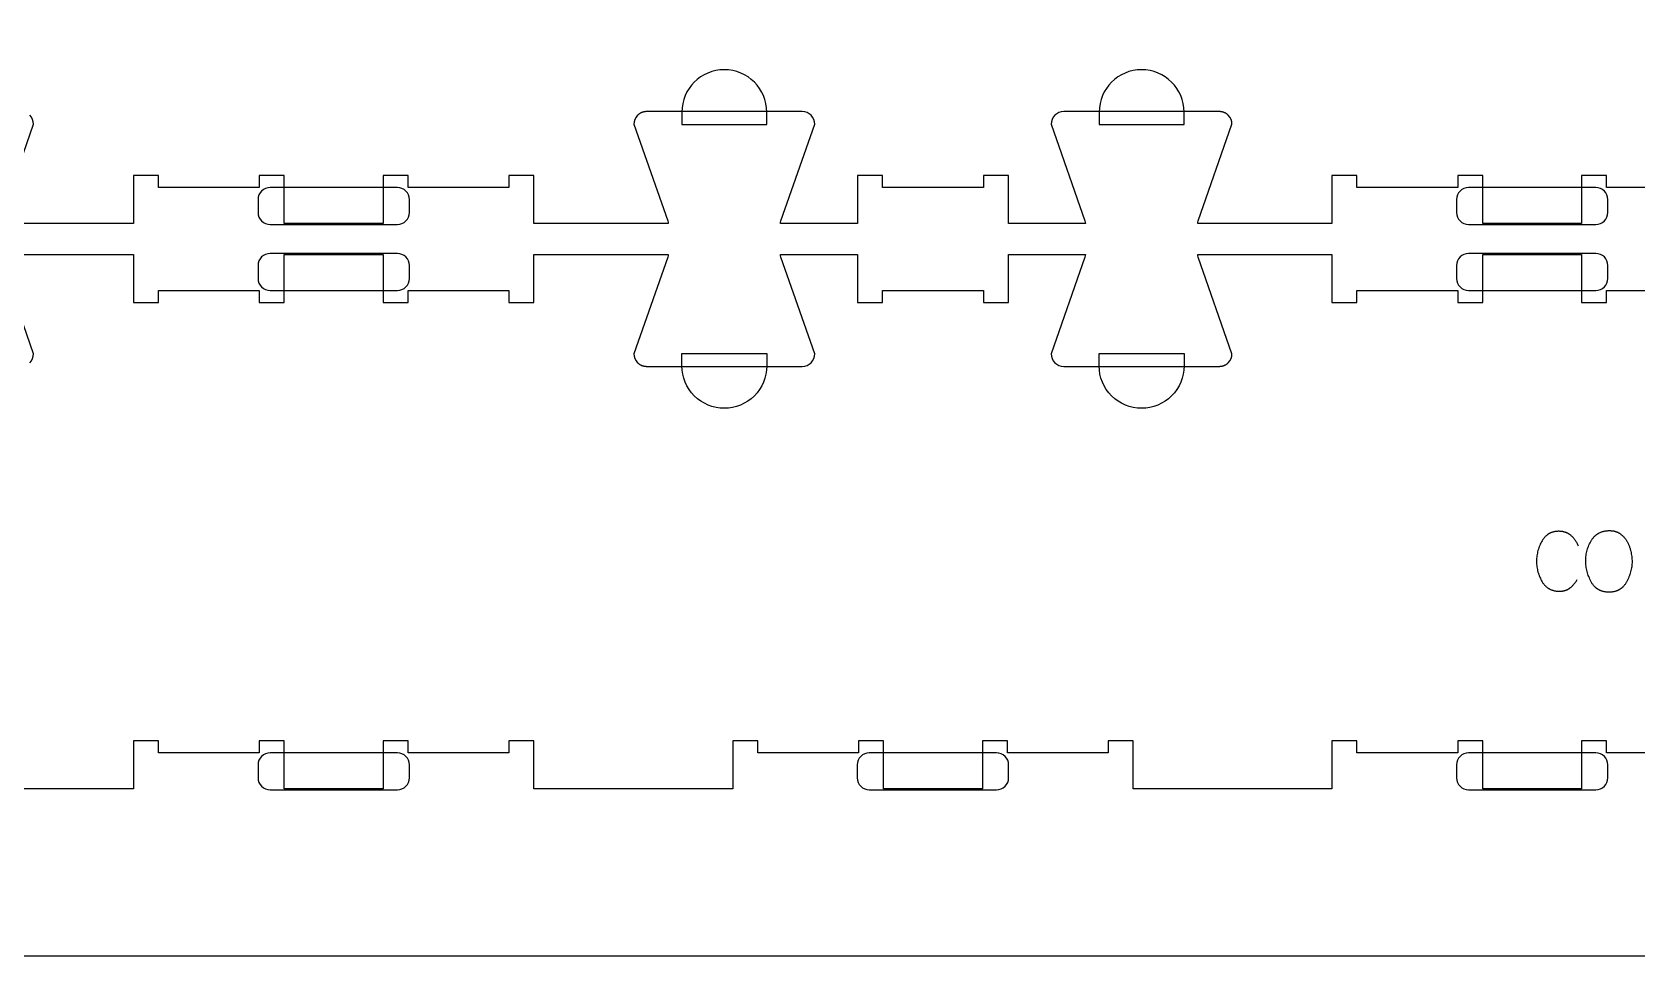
# Model space of a CAD drawing. Extents: x 0 to 4485, y 0 to 8771.
# Drawn here: x 841 to 1645, y 3811 to 4273 of the extents above; entities that cross this region are included whole.
import ezdxf

# ---------------------------------------------------------------- set-up
doc = ezdxf.new("R2010")
doc.units = 0
for name, color, linetype in [('0_SHEET_SPRUCEPLY_2440X122', 1, 'CONTINUOUS'), ('1_ANYTOOL_1MMDEEP_LABELS_S', 2, 'CONTINUOUS'), ('4_ANYTOOL_CUTTHROUGH_OUTSI', 5, 'CONTINUOUS'), ('5_ANYTOOL_HALF_MILL_9MM_IN', 3, 'CONTINUOUS')]:
    doc.layers.add(name, color=color, linetype=linetype)

msp = doc.modelspace()

# ---------------------------------------------------------------- linework, layer by layer
at = {"layer": '0_SHEET_SPRUCEPLY_2440X122'}
msp.add_lwpolyline([(371.7, 5030.99), (371.7, 3810.99), (2811.7, 3810.99), (2811.7, 5030.99)], close=True, dxfattribs=at)
at = {"layer": '1_ANYTOOL_1MMDEEP_LABELS_S', "color": 2}
msp.add_lwpolyline([(1615.64, 4016.03), (1615.48, 4016.43), (1615.31, 4016.83), (1615.13, 4017.21), (1614.94, 4017.59), (1614.74, 4017.96), (1614.53, 4018.31), (1614.31, 4018.66), (1614.08, 4019), (1613.84, 4019.34), (1613.59, 4019.66), (1613.33, 4019.97), (1613.06, 4020.28), (1612.78, 4020.57), (1612.49, 4020.86), (1612.19, 4021.14), (1611.89, 4021.41), (1611.73, 4021.54), (1611.57, 4021.67), (1611.41, 4021.79), (1611.24, 4021.91), (1611.08, 4022.02), (1610.91, 4022.13), (1610.74, 4022.24), (1610.56, 4022.34), (1610.39, 4022.44), (1610.21, 4022.53), (1610.03, 4022.62), (1609.85, 4022.7), (1609.67, 4022.78), (1609.48, 4022.86), (1609.3, 4022.93), (1609.11, 4023), (1608.91, 4023.07), (1608.72, 4023.13), (1608.52, 4023.18), (1608.33, 4023.23), (1608.12, 4023.28), (1607.92, 4023.32), (1607.72, 4023.36), (1607.51, 4023.4), (1607.3, 4023.43), (1607.09, 4023.46), (1606.88, 4023.48), (1606.66, 4023.5), (1606.44, 4023.51), (1606.22, 4023.52), (1606, 4023.53), (1605.78, 4023.53), (1605.44, 4023.53), (1605.1, 4023.51), (1604.77, 4023.49), (1604.44, 4023.46), (1604.12, 4023.42), (1603.8, 4023.37), (1603.49, 4023.31), (1603.18, 4023.24), (1602.88, 4023.16), (1602.59, 4023.07), (1602.3, 4022.98), (1602.02, 4022.87), (1601.74, 4022.76), (1601.6, 4022.7), (1601.46, 4022.63), (1601.33, 4022.57), (1601.19, 4022.5), (1601.06, 4022.43), (1600.93, 4022.36), (1600.8, 4022.28), (1600.67, 4022.21), (1600.55, 4022.13), (1600.42, 4022.05), (1600.3, 4021.96), (1600.17, 4021.88), (1600.05, 4021.79), (1599.93, 4021.7), (1599.69, 4021.51), (1599.46, 4021.31), (1599.24, 4021.11), (1599.02, 4020.89), (1598.8, 4020.67), (1598.59, 4020.43), (1598.39, 4020.19), (1598.19, 4019.94), (1597.99, 4019.68), (1597.8, 4019.41), (1597.62, 4019.13), (1597.44, 4018.84), (1597.1, 4018.25), (1596.79, 4017.65), (1596.49, 4017.05), (1596.22, 4016.43), (1595.96, 4015.82), (1595.73, 4015.19), (1595.52, 4014.56), (1595.34, 4013.92), (1595.17, 4013.27), (1595.03, 4012.61), (1594.91, 4011.95), (1594.81, 4011.28), (1594.73, 4010.6), (1594.68, 4009.92), (1594.65, 4009.23), (1594.64, 4008.53), (1594.65, 4007.83), (1594.68, 4007.14), (1594.74, 4006.46), (1594.81, 4005.78), (1594.91, 4005.11), (1595.04, 4004.45), (1595.18, 4003.8), (1595.26, 4003.47), (1595.35, 4003.15), (1595.44, 4002.83), (1595.54, 4002.51), (1595.64, 4002.19), (1595.75, 4001.87), (1595.86, 4001.56), (1595.98, 4001.25), (1596.24, 4000.63), (1596.52, 4000.02), (1596.82, 3999.41), (1597.14, 3998.81), (1597.49, 3998.22), (1597.67, 3997.94), (1597.85, 3997.66), (1598.05, 3997.39), (1598.24, 3997.12), (1598.45, 3996.87), (1598.66, 3996.63), (1598.87, 3996.4), (1599.09, 3996.17), (1599.32, 3995.96), (1599.55, 3995.75), (1599.79, 3995.55), (1599.91, 3995.46), (1600.04, 3995.36), (1600.16, 3995.27), (1600.29, 3995.19), (1600.41, 3995.1), (1600.54, 3995.02), (1600.67, 3994.93), (1600.8, 3994.86), (1600.94, 3994.78), (1601.07, 3994.7), (1601.21, 3994.63), (1601.34, 3994.56), (1601.62, 3994.43), (1601.91, 3994.31), (1602.2, 3994.19), (1602.49, 3994.09), (1602.79, 3993.99), (1603.1, 3993.9), (1603.41, 3993.82), (1603.73, 3993.76), (1604.06, 3993.7), (1604.39, 3993.65), (1604.72, 3993.6), (1605.06, 3993.57), (1605.41, 3993.55), (1605.76, 3993.54), (1606.12, 3993.53), (1606.5, 3993.54), (1606.88, 3993.56), (1607.06, 3993.57), (1607.25, 3993.59), (1607.43, 3993.61), (1607.61, 3993.63), (1607.78, 3993.66), (1607.96, 3993.69), (1608.13, 3993.72), (1608.3, 3993.76), (1608.47, 3993.8), (1608.64, 3993.84), (1608.81, 3993.89), (1608.97, 3993.94), (1609.13, 3993.99), (1609.29, 3994.05), (1609.45, 3994.11), (1609.61, 3994.17), (1609.77, 3994.23), (1609.92, 3994.3), (1610.07, 3994.37), (1610.22, 3994.45), (1610.37, 3994.53), (1610.51, 3994.61), (1610.66, 3994.69), (1610.8, 3994.78), (1610.94, 3994.87), (1611.08, 3994.96), (1611.22, 3995.06), (1611.35, 3995.16), (1611.62, 3995.37), (1611.88, 3995.58), (1612.13, 3995.8), (1612.38, 3996.03), (1612.62, 3996.27), (1612.86, 3996.51), (1613.09, 3996.77), (1613.32, 3997.02), (1613.54, 3997.29), (1613.76, 3997.56), (1613.97, 3997.84), (1614.18, 3998.13), (1614.38, 3998.43), (1614.58, 3998.73), (1614.77, 3999.04), (1614.95, 3999.36)], dxfattribs=at)
msp.add_lwpolyline([(1631.28, 4023.87), (1631.65, 4023.87), (1632.01, 4023.85), (1632.37, 4023.82), (1632.72, 4023.78), (1632.9, 4023.76), (1633.07, 4023.73), (1633.24, 4023.7), (1633.4, 4023.67), (1633.57, 4023.63), (1633.73, 4023.59), (1633.89, 4023.55), (1634.05, 4023.5), (1634.21, 4023.46), (1634.37, 4023.41), (1634.52, 4023.35), (1634.68, 4023.3), (1634.83, 4023.24), (1634.98, 4023.18), (1635.13, 4023.11), (1635.27, 4023.04), (1635.42, 4022.97), (1635.56, 4022.9), (1635.7, 4022.82), (1635.84, 4022.74), (1635.98, 4022.66), (1636.11, 4022.57), (1636.25, 4022.49), (1636.38, 4022.4), (1636.64, 4022.21), (1636.89, 4022.01), (1637.14, 4021.81), (1637.38, 4021.61), (1637.62, 4021.39), (1637.85, 4021.18), (1638.07, 4020.95), (1638.29, 4020.72), (1638.5, 4020.48), (1638.71, 4020.24), (1638.91, 4019.99), (1639.11, 4019.73), (1639.3, 4019.47), (1639.48, 4019.2), (1639.66, 4018.93), (1639.83, 4018.65), (1639.99, 4018.36), (1640.16, 4018.07), (1640.31, 4017.78), (1640.46, 4017.48), (1640.6, 4017.18), (1640.74, 4016.88), (1640.87, 4016.57), (1641, 4016.26), (1641.12, 4015.94), (1641.23, 4015.62), (1641.34, 4015.3), (1641.44, 4014.97), (1641.54, 4014.64), (1641.63, 4014.31), (1641.72, 4013.97), (1641.8, 4013.63), (1641.95, 4012.95), (1642.07, 4012.27), (1642.18, 4011.6), (1642.27, 4010.94), (1642.33, 4010.29), (1642.38, 4009.64), (1642.41, 4009), (1642.42, 4008.36), (1642.41, 4007.72), (1642.38, 4007.08), (1642.32, 4006.45), (1642.25, 4005.81), (1642.15, 4005.17), (1642.03, 4004.53), (1641.89, 4003.9), (1641.73, 4003.26), (1641.55, 4002.62), (1641.34, 4001.98), (1641.12, 4001.35), (1640.87, 4000.71), (1640.6, 4000.07), (1640.31, 3999.43), (1639.99, 3998.8), (1639.66, 3998.16), (1639.48, 3997.85), (1639.3, 3997.54), (1639.11, 3997.25), (1638.92, 3996.96), (1638.72, 3996.69), (1638.51, 3996.43), (1638.3, 3996.17), (1638.08, 3995.93), (1637.96, 3995.81), (1637.85, 3995.69), (1637.73, 3995.58), (1637.62, 3995.47), (1637.5, 3995.36), (1637.38, 3995.26), (1637.26, 3995.15), (1637.14, 3995.05), (1637.01, 3994.95), (1636.88, 3994.86), (1636.76, 3994.76), (1636.63, 3994.67), (1636.5, 3994.59), (1636.36, 3994.5), (1636.23, 3994.42), (1636.09, 3994.33), (1635.96, 3994.26), (1635.82, 3994.18), (1635.68, 3994.11), (1635.54, 3994.04), (1635.39, 3993.97), (1635.25, 3993.9), (1635.1, 3993.84), (1634.95, 3993.78), (1634.81, 3993.72), (1634.65, 3993.66), (1634.5, 3993.61), (1634.35, 3993.56), (1634.03, 3993.46), (1633.72, 3993.38), (1633.39, 3993.3), (1633.06, 3993.24), (1632.72, 3993.18), (1632.38, 3993.14), (1632.02, 3993.1), (1631.67, 3993.08), (1631.31, 3993.06), (1630.94, 3993.06), (1630.55, 3993.06), (1630.18, 3993.08), (1629.81, 3993.11), (1629.45, 3993.14), (1629.09, 3993.19), (1628.74, 3993.24), (1628.4, 3993.31), (1628.06, 3993.38), (1627.73, 3993.47), (1627.41, 3993.57), (1627.25, 3993.62), (1627.1, 3993.67), (1626.94, 3993.73), (1626.79, 3993.79), (1626.63, 3993.85), (1626.48, 3993.92), (1626.34, 3993.98), (1626.19, 3994.05), (1626.04, 3994.12), (1625.9, 3994.2), (1625.76, 3994.28), (1625.62, 3994.36), (1625.48, 3994.44), (1625.34, 3994.52), (1625.21, 3994.61), (1625.07, 3994.7), (1624.94, 3994.79), (1624.81, 3994.89), (1624.68, 3994.99), (1624.55, 3995.09), (1624.43, 3995.19), (1624.3, 3995.29), (1624.18, 3995.4), (1624.06, 3995.51), (1623.94, 3995.62), (1623.82, 3995.74), (1623.71, 3995.86), (1623.6, 3995.98), (1623.48, 3996.1), (1623.37, 3996.22), (1623.16, 3996.48), (1622.95, 3996.75), (1622.74, 3997.03), (1622.55, 3997.32), (1622.36, 3997.62), (1622.18, 3997.93), (1622, 3998.25), (1621.67, 3998.89), (1621.35, 3999.54), (1621.06, 4000.19), (1620.79, 4000.84), (1620.54, 4001.49), (1620.32, 4002.14), (1620.11, 4002.79), (1619.93, 4003.44), (1619.77, 4004.09), (1619.62, 4004.74), (1619.51, 4005.4), (1619.41, 4006.05), (1619.33, 4006.7), (1619.28, 4007.35), (1619.25, 4008.01), (1619.24, 4008.66), (1619.25, 4009.35), (1619.28, 4010.04), (1619.34, 4010.72), (1619.42, 4011.4), (1619.52, 4012.07), (1619.64, 4012.73), (1619.79, 4013.39), (1619.96, 4014.04), (1620.15, 4014.69), (1620.37, 4015.33), (1620.6, 4015.97), (1620.86, 4016.6), (1621.15, 4017.22), (1621.45, 4017.84), (1621.78, 4018.45), (1622.13, 4019.05), (1622.31, 4019.35), (1622.5, 4019.64), (1622.7, 4019.91), (1622.9, 4020.18), (1623.12, 4020.44), (1623.33, 4020.69), (1623.56, 4020.93), (1623.79, 4021.16), (1623.9, 4021.27), (1624.02, 4021.38), (1624.14, 4021.49), (1624.27, 4021.6), (1624.39, 4021.7), (1624.52, 4021.8), (1624.64, 4021.9), (1624.77, 4021.99), (1624.9, 4022.08), (1625.03, 4022.17), (1625.17, 4022.26), (1625.3, 4022.35), (1625.44, 4022.43), (1625.58, 4022.51), (1625.72, 4022.59), (1625.86, 4022.67), (1626.01, 4022.74), (1626.15, 4022.81), (1626.45, 4022.95), (1626.75, 4023.08), (1627.06, 4023.2), (1627.37, 4023.3), (1627.7, 4023.4), (1628.03, 4023.49), (1628.36, 4023.57), (1628.7, 4023.64), (1629.05, 4023.7), (1629.41, 4023.76), (1629.77, 4023.8), (1630.14, 4023.83), (1630.51, 4023.86), (1630.89, 4023.87)], close=True, dxfattribs=at)
at = {"layer": '4_ANYTOOL_CUTTHROUGH_OUTSI', "color": 5}
for points in [[(1680.2, 4195.62), (1629.7, 4195.62), (1629.7, 4201.62), (1617.2, 4201.62), (1617.2, 4177.62), (1567.7, 4177.62), (1567.7, 4201.62), (1555.2, 4201.62), (1555.2, 4195.62), (1504.7, 4195.62), (1504.7, 4201.62), (1492.2, 4201.62), (1492.2, 4177.62), (1442.45, 4177.62), (1425.01, 4177.62), (1425.01, 4177.62, -0.061485), (1425.24, 4179.01), (1442.14, 4227.29), (1442.15, 4227.33), (1442.15, 4227.37), (1442.15, 4227.37, 0.198912), (1440.32, 4231.79), (1440.22, 4231.9), (1440.11, 4232), (1439.99, 4232.1), (1439.88, 4232.2), (1439.76, 4232.29), (1439.64, 4232.39), (1439.51, 4232.48), (1439.39, 4232.56), (1439.26, 4232.65), (1439.13, 4232.73), (1438.99, 4232.81), (1438.86, 4232.88), (1438.72, 4232.95), (1438.58, 4233.02), (1438.44, 4233.09), (1438.3, 4233.15), (1438.15, 4233.2), (1438.01, 4233.26), (1437.86, 4233.31), (1437.71, 4233.36), (1437.56, 4233.4), (1437.41, 4233.44), (1437.26, 4233.47), (1437.11, 4233.5), (1436.96, 4233.53), (1436.81, 4233.56), (1436.66, 4233.58), (1436.51, 4233.59), (1436.35, 4233.61), (1436.2, 4233.62), (1436.05, 4233.62), (1435.9, 4233.62), (1357.9, 4233.62, 0.414214), (1351.65, 4227.37), (1351.65, 4227.33), (1351.67, 4227.29), (1368.56, 4179.01), (1368.56, 4179.01, -0.061485), (1368.8, 4177.62), (1330.2, 4177.62), (1330.2, 4201.62), (1317.7, 4201.62), (1317.7, 4195.62), (1267.2, 4195.62), (1267.2, 4201.62), (1254.7, 4201.62), (1254.7, 4177.62), (1216.1, 4177.62), (1216.1, 4177.62, -0.061485), (1216.34, 4179.01), (1233.23, 4227.29), (1233.25, 4227.33), (1233.25, 4227.37), (1233.25, 4227.37, 0.414214), (1227, 4233.62), (1149, 4233.62), (1148.85, 4233.62), (1148.7, 4233.62), (1148.55, 4233.61), (1148.4, 4233.59), (1148.24, 4233.58), (1148.09, 4233.56), (1147.94, 4233.53), (1147.79, 4233.5), (1147.64, 4233.47), (1147.49, 4233.44), (1147.34, 4233.4), (1147.19, 4233.36), (1147.04, 4233.31), (1146.9, 4233.26), (1146.75, 4233.2), (1146.61, 4233.15), (1146.46, 4233.09), (1146.32, 4233.02), (1146.18, 4232.95), (1146.04, 4232.88), (1145.91, 4232.81), (1145.78, 4232.73), (1145.64, 4232.65), (1145.52, 4232.56), (1145.39, 4232.48), (1145.26, 4232.39), (1145.14, 4232.29), (1145.02, 4232.2), (1144.91, 4232.1), (1144.8, 4232), (1144.69, 4231.9), (1144.58, 4231.79, 0.198912), (1142.75, 4227.37), (1142.75, 4227.33), (1142.76, 4227.29), (1159.66, 4179.01), (1159.66, 4179.01, -0.061485), (1159.89, 4177.62), (1092.7, 4177.62), (1092.7, 4201.62), (1080.2, 4201.62), (1080.2, 4195.62), (1029.7, 4195.62), (1029.7, 4201.62), (1017.2, 4201.62), (1017.2, 4177.62), (967.7, 4177.62), (967.7, 4201.62), (955.2, 4201.62), (955.2, 4195.62), (904.7, 4195.62), (904.7, 4201.62), (892.2, 4201.62), (892.2, 4177.62), (842.45, 4177.62), (825.01, 4177.62)], [(1680.2, 4195.62), (1629.7, 4195.62), (1629.7, 4201.62), (1617.2, 4201.62), (1617.2, 4177.62), (1567.7, 4177.62), (1567.7, 4201.62), (1555.2, 4201.62), (1555.2, 4195.62), (1504.7, 4195.62), (1504.7, 4201.62), (1492.2, 4201.62), (1492.2, 4177.62), (1442.45, 4177.62), (1425.01, 4177.62), (1425.01, 4177.62, -0.061485), (1425.24, 4179.01), (1442.14, 4227.29), (1442.15, 4227.33), (1442.15, 4227.37), (1442.15, 4227.37, 0.198912), (1440.32, 4231.79), (1440.22, 4231.9), (1440.11, 4232), (1439.99, 4232.1), (1439.88, 4232.2), (1439.76, 4232.29), (1439.64, 4232.39), (1439.51, 4232.48), (1439.39, 4232.56), (1439.26, 4232.65), (1439.13, 4232.73), (1438.99, 4232.81), (1438.86, 4232.88), (1438.72, 4232.95), (1438.58, 4233.02), (1438.44, 4233.09), (1438.3, 4233.15), (1438.15, 4233.2), (1438.01, 4233.26), (1437.86, 4233.31), (1437.71, 4233.36), (1437.56, 4233.4), (1437.41, 4233.44), (1437.26, 4233.47), (1437.11, 4233.5), (1436.96, 4233.53), (1436.81, 4233.56), (1436.66, 4233.58), (1436.51, 4233.59), (1436.35, 4233.61), (1436.2, 4233.62), (1436.05, 4233.62), (1435.9, 4233.62), (1357.9, 4233.62, 0.414214), (1351.65, 4227.37), (1351.65, 4227.33), (1351.67, 4227.29), (1368.56, 4179.01), (1368.56, 4179.01, -0.061485), (1368.8, 4177.62), (1330.2, 4177.62), (1330.2, 4201.62), (1317.7, 4201.62), (1317.7, 4195.62), (1267.2, 4195.62), (1267.2, 4201.62), (1254.7, 4201.62), (1254.7, 4177.62), (1216.1, 4177.62), (1216.1, 4177.62, -0.061485), (1216.34, 4179.01), (1233.23, 4227.29), (1233.25, 4227.33), (1233.25, 4227.37), (1233.25, 4227.37, 0.414214), (1227, 4233.62), (1149, 4233.62), (1148.85, 4233.62), (1148.7, 4233.62), (1148.55, 4233.61), (1148.4, 4233.59), (1148.24, 4233.58), (1148.09, 4233.56), (1147.94, 4233.53), (1147.79, 4233.5), (1147.64, 4233.47), (1147.49, 4233.44), (1147.34, 4233.4), (1147.19, 4233.36), (1147.04, 4233.31), (1146.9, 4233.26), (1146.75, 4233.2), (1146.61, 4233.15), (1146.46, 4233.09), (1146.32, 4233.02), (1146.18, 4232.95), (1146.04, 4232.88), (1145.91, 4232.81), (1145.78, 4232.73), (1145.64, 4232.65), (1145.52, 4232.56), (1145.39, 4232.48), (1145.26, 4232.39), (1145.14, 4232.29), (1145.02, 4232.2), (1144.91, 4232.1), (1144.8, 4232), (1144.69, 4231.9), (1144.58, 4231.79, 0.198912), (1142.75, 4227.37), (1142.75, 4227.33), (1142.76, 4227.29), (1159.66, 4179.01), (1159.66, 4179.01, -0.061485), (1159.89, 4177.62), (1092.7, 4177.62), (1092.7, 4201.62), (1080.2, 4201.62), (1080.2, 4195.62), (1029.7, 4195.62), (1029.7, 4201.62), (1017.2, 4201.62), (1017.2, 4177.62), (967.7, 4177.62), (967.7, 4201.62), (955.2, 4201.62), (955.2, 4195.62), (904.7, 4195.62), (904.7, 4201.62), (892.2, 4201.62), (892.2, 4177.62), (842.45, 4177.62), (825.01, 4177.62)], [(825.24, 4179.01), (842.14, 4227.29), (842.15, 4227.33), (842.15, 4227.37), (842.15, 4227.37, 0.198912), (840.32, 4231.79)], [(825.24, 4179.01), (842.14, 4227.29), (842.15, 4227.33), (842.15, 4227.37), (842.15, 4227.37, 0.198912), (840.32, 4231.79)], [(825.01, 4162.12), (842.45, 4162.12), (892.2, 4162.12), (892.2, 4138.12), (904.7, 4138.12), (904.7, 4144.12), (955.2, 4144.12), (955.2, 4138.12), (967.7, 4138.12), (967.7, 4162.12), (1017.2, 4162.12), (1017.2, 4138.12), (1029.7, 4138.12), (1029.7, 4144.12), (1080.2, 4144.12), (1080.2, 4138.12), (1092.7, 4138.12), (1092.7, 4162.12), (1159.89, 4162.12), (1159.89, 4162.12, -0.061485), (1159.66, 4160.73), (1142.76, 4112.46), (1142.75, 4112.41), (1142.75, 4112.37), (1142.75, 4112.37, 0.198912), (1144.58, 4107.95), (1144.69, 4107.85), (1144.8, 4107.75), (1144.91, 4107.65), (1145.02, 4107.55), (1145.14, 4107.45), (1145.26, 4107.36), (1145.39, 4107.27), (1145.52, 4107.18), (1145.64, 4107.1), (1145.78, 4107.02), (1145.91, 4106.94), (1146.04, 4106.86), (1146.18, 4106.79), (1146.32, 4106.72), (1146.46, 4106.66), (1146.61, 4106.6), (1146.75, 4106.54), (1146.9, 4106.49), (1147.04, 4106.44), (1147.19, 4106.39), (1147.34, 4106.35), (1147.49, 4106.31), (1147.64, 4106.27), (1147.79, 4106.24), (1147.94, 4106.21), (1148.09, 4106.19), (1148.24, 4106.17), (1148.4, 4106.15), (1148.55, 4106.14), (1148.7, 4106.13), (1148.85, 4106.12), (1149, 4106.12), (1227, 4106.12, 0.414214), (1233.25, 4112.37), (1233.25, 4112.41), (1233.23, 4112.46), (1216.34, 4160.73), (1216.34, 4160.73, -0.061485), (1216.1, 4162.12), (1254.7, 4162.12), (1254.7, 4138.12), (1267.2, 4138.12), (1267.2, 4144.12), (1317.7, 4144.12), (1317.7, 4138.12), (1330.2, 4138.12), (1330.2, 4162.12), (1368.8, 4162.12), (1368.8, 4162.12, -0.061485), (1368.56, 4160.73), (1351.67, 4112.46), (1351.65, 4112.41), (1351.65, 4112.37), (1351.65, 4112.37, 0.414214), (1357.9, 4106.12), (1435.9, 4106.12), (1436.05, 4106.12), (1436.2, 4106.13), (1436.35, 4106.14), (1436.51, 4106.15), (1436.66, 4106.17), (1436.81, 4106.19), (1436.96, 4106.21), (1437.11, 4106.24), (1437.26, 4106.27), (1437.41, 4106.31), (1437.56, 4106.35), (1437.71, 4106.39), (1437.86, 4106.44), (1438.01, 4106.49), (1438.15, 4106.54), (1438.3, 4106.6), (1438.44, 4106.66), (1438.58, 4106.72), (1438.72, 4106.79), (1438.86, 4106.86), (1438.99, 4106.94), (1439.13, 4107.02), (1439.26, 4107.1), (1439.39, 4107.18), (1439.51, 4107.27), (1439.64, 4107.36), (1439.76, 4107.45), (1439.88, 4107.55), (1439.99, 4107.65), (1440.11, 4107.75), (1440.22, 4107.85), (1440.32, 4107.95, 0.198912), (1442.15, 4112.37), (1442.15, 4112.41), (1442.14, 4112.46), (1425.24, 4160.73), (1425.24, 4160.73, -0.061485), (1425.01, 4162.12), (1492.2, 4162.12), (1492.2, 4138.12), (1504.7, 4138.12), (1504.7, 4144.12), (1555.2, 4144.12), (1555.2, 4138.12), (1567.7, 4138.12), (1567.7, 4162.12), (1617.2, 4162.12), (1617.2, 4138.12), (1629.7, 4138.12), (1629.7, 4144.12), (1680.2, 4144.12)], [(825.01, 4162.12), (842.45, 4162.12), (892.2, 4162.12), (892.2, 4138.12), (904.7, 4138.12), (904.7, 4144.12), (955.2, 4144.12), (955.2, 4138.12), (967.7, 4138.12), (967.7, 4162.12), (1017.2, 4162.12), (1017.2, 4138.12), (1029.7, 4138.12), (1029.7, 4144.12), (1080.2, 4144.12), (1080.2, 4138.12), (1092.7, 4138.12), (1092.7, 4162.12), (1159.89, 4162.12), (1159.89, 4162.12, -0.061485), (1159.66, 4160.73), (1142.76, 4112.46), (1142.75, 4112.41), (1142.75, 4112.37), (1142.75, 4112.37, 0.198912), (1144.58, 4107.95), (1144.69, 4107.85), (1144.8, 4107.75), (1144.91, 4107.65), (1145.02, 4107.55), (1145.14, 4107.45), (1145.26, 4107.36), (1145.39, 4107.27), (1145.52, 4107.18), (1145.64, 4107.1), (1145.78, 4107.02), (1145.91, 4106.94), (1146.04, 4106.86), (1146.18, 4106.79), (1146.32, 4106.72), (1146.46, 4106.66), (1146.61, 4106.6), (1146.75, 4106.54), (1146.9, 4106.49), (1147.04, 4106.44), (1147.19, 4106.39), (1147.34, 4106.35), (1147.49, 4106.31), (1147.64, 4106.27), (1147.79, 4106.24), (1147.94, 4106.21), (1148.09, 4106.19), (1148.24, 4106.17), (1148.4, 4106.15), (1148.55, 4106.14), (1148.7, 4106.13), (1148.85, 4106.12), (1149, 4106.12), (1227, 4106.12, 0.414214), (1233.25, 4112.37), (1233.25, 4112.41), (1233.23, 4112.46), (1216.34, 4160.73), (1216.34, 4160.73, -0.061485), (1216.1, 4162.12), (1254.7, 4162.12), (1254.7, 4138.12), (1267.2, 4138.12), (1267.2, 4144.12), (1317.7, 4144.12), (1317.7, 4138.12), (1330.2, 4138.12), (1330.2, 4162.12), (1368.8, 4162.12), (1368.8, 4162.12, -0.061485), (1368.56, 4160.73), (1351.67, 4112.46), (1351.65, 4112.41), (1351.65, 4112.37), (1351.65, 4112.37, 0.414214), (1357.9, 4106.12), (1435.9, 4106.12), (1436.05, 4106.12), (1436.2, 4106.13), (1436.35, 4106.14), (1436.51, 4106.15), (1436.66, 4106.17), (1436.81, 4106.19), (1436.96, 4106.21), (1437.11, 4106.24), (1437.26, 4106.27), (1437.41, 4106.31), (1437.56, 4106.35), (1437.71, 4106.39), (1437.86, 4106.44), (1438.01, 4106.49), (1438.15, 4106.54), (1438.3, 4106.6), (1438.44, 4106.66), (1438.58, 4106.72), (1438.72, 4106.79), (1438.86, 4106.86), (1438.99, 4106.94), (1439.13, 4107.02), (1439.26, 4107.1), (1439.39, 4107.18), (1439.51, 4107.27), (1439.64, 4107.36), (1439.76, 4107.45), (1439.88, 4107.55), (1439.99, 4107.65), (1440.11, 4107.75), (1440.22, 4107.85), (1440.32, 4107.95, 0.198912), (1442.15, 4112.37), (1442.15, 4112.41), (1442.14, 4112.46), (1425.24, 4160.73), (1425.24, 4160.73, -0.061485), (1425.01, 4162.12), (1492.2, 4162.12), (1492.2, 4138.12), (1504.7, 4138.12), (1504.7, 4144.12), (1555.2, 4144.12), (1555.2, 4138.12), (1567.7, 4138.12), (1567.7, 4162.12), (1617.2, 4162.12), (1617.2, 4138.12), (1629.7, 4138.12), (1629.7, 4144.12), (1680.2, 4144.12)], [(840.32, 4107.95, 0.198912), (842.15, 4112.37), (842.15, 4112.41), (842.14, 4112.46), (825.24, 4160.73)], [(840.32, 4107.95, 0.198912), (842.15, 4112.37), (842.15, 4112.41), (842.14, 4112.46), (825.24, 4160.73)]]:
    msp.add_lwpolyline(points, format="xyb", dxfattribs=at)
msp.add_lwpolyline([(1680.2, 3912.62), (1629.7, 3912.62), (1629.7, 3918.62), (1629.45, 3918.62), (1629.45, 3918.62), (1617.45, 3918.62), (1617.2, 3918.62), (1617.2, 3918.37), (1617.2, 3894.62), (1567.7, 3894.62), (1567.7, 3918.37), (1567.7, 3918.62), (1555.2, 3918.62), (1555.2, 3912.62), (1504.7, 3912.62), (1504.7, 3918.62), (1492.2, 3918.62), (1492.2, 3894.62), (1392.7, 3894.62), (1392.7, 3918.62), (1380.2, 3918.62), (1380.2, 3912.62), (1329.7, 3912.62), (1329.7, 3918.62), (1329.45, 3918.62), (1329.45, 3918.62), (1317.45, 3918.62), (1317.2, 3918.62), (1317.2, 3918.37), (1317.2, 3894.62), (1267.7, 3894.62), (1267.7, 3918.37), (1267.7, 3918.62), (1255.2, 3918.62), (1255.2, 3912.62), (1204.7, 3912.62), (1204.7, 3918.62), (1192.2, 3918.62), (1192.2, 3894.62), (1092.7, 3894.62), (1092.7, 3918.62), (1080.2, 3918.62), (1080.2, 3912.62), (1029.7, 3912.62), (1029.7, 3918.62), (1029.45, 3918.62), (1029.45, 3918.62), (1017.45, 3918.62), (1017.2, 3918.62), (1017.2, 3918.37), (1017.2, 3894.62), (967.7, 3894.62), (967.7, 3918.37), (967.7, 3918.62), (955.2, 3918.62), (955.2, 3912.62), (904.7, 3912.62), (904.7, 3918.62), (892.2, 3918.62), (892.2, 3894.62), (842.45, 3894.62), (792.7, 3894.62)], dxfattribs=at)
msp.add_lwpolyline([(1680.2, 3912.62), (1629.7, 3912.62), (1629.7, 3918.62), (1629.45, 3918.62), (1629.45, 3918.62), (1617.45, 3918.62), (1617.2, 3918.62), (1617.2, 3918.37), (1617.2, 3894.62), (1567.7, 3894.62), (1567.7, 3918.37), (1567.7, 3918.62), (1555.2, 3918.62), (1555.2, 3912.62), (1504.7, 3912.62), (1504.7, 3918.62), (1492.2, 3918.62), (1492.2, 3894.62), (1392.7, 3894.62), (1392.7, 3918.62), (1380.2, 3918.62), (1380.2, 3912.62), (1329.7, 3912.62), (1329.7, 3918.62), (1329.45, 3918.62), (1329.45, 3918.62), (1317.45, 3918.62), (1317.2, 3918.62), (1317.2, 3918.37), (1317.2, 3894.62), (1267.7, 3894.62), (1267.7, 3918.37), (1267.7, 3918.62), (1255.2, 3918.62), (1255.2, 3912.62), (1204.7, 3912.62), (1204.7, 3918.62), (1192.2, 3918.62), (1192.2, 3894.62), (1092.7, 3894.62), (1092.7, 3918.62), (1080.2, 3918.62), (1080.2, 3912.62), (1029.7, 3912.62), (1029.7, 3918.62), (1029.45, 3918.62), (1029.45, 3918.62), (1017.45, 3918.62), (1017.2, 3918.62), (1017.2, 3918.37), (1017.2, 3894.62), (967.7, 3894.62), (967.7, 3918.37), (967.7, 3918.62), (955.2, 3918.62), (955.2, 3912.62), (904.7, 3912.62), (904.7, 3918.62), (892.2, 3918.62), (892.2, 3894.62), (842.45, 3894.62), (792.7, 3894.62)], dxfattribs=at)
at = {"layer": '5_ANYTOOL_HALF_MILL_9MM_IN'}
for points in [[(1209.25, 4233.37, 1), (1166.75, 4233.37), (1166.75, 4233.12), (1166.75, 4227.12), (1209.25, 4227.12), (1209.25, 4233.12), (1209.25, 4233.37)], [(1209.25, 4233.37, 1), (1166.75, 4233.37), (1166.75, 4233.12), (1166.75, 4227.12), (1209.25, 4227.12), (1209.25, 4233.12), (1209.25, 4233.37)], [(1418.15, 4233.37, 1), (1375.65, 4233.37), (1375.65, 4233.12), (1375.65, 4227.12), (1418.15, 4227.12), (1418.15, 4233.12), (1418.15, 4233.37)], [(1418.15, 4233.37, 1), (1375.65, 4233.37), (1375.65, 4233.12), (1375.65, 4227.12), (1418.15, 4227.12), (1418.15, 4233.12), (1418.15, 4233.37)], [(960.58, 4195.62, 0.414214), (954.58, 4189.62), (954.58, 4183.12, 0.414214), (960.58, 4177.12), (1024.33, 4177.12, 0.414214), (1030.33, 4183.12), (1030.33, 4189.62, 0.414214), (1024.33, 4195.62)], [(960.58, 4195.62, 0.414214), (954.58, 4189.62), (954.58, 4183.12, 0.414214), (960.58, 4177.12), (1024.33, 4177.12, 0.414214), (1030.33, 4183.12), (1030.33, 4189.62, 0.414214), (1024.33, 4195.62)], [(1560.58, 4195.62, 0.414214), (1554.58, 4189.62), (1554.58, 4183.12, 0.414214), (1560.58, 4177.12), (1624.33, 4177.12, 0.414214), (1630.33, 4183.12), (1630.33, 4189.62, 0.414214), (1624.33, 4195.62)], [(1560.58, 4195.62, 0.414214), (1554.58, 4189.62), (1554.58, 4183.12, 0.414214), (1560.58, 4177.12), (1624.33, 4177.12, 0.414214), (1630.33, 4183.12), (1630.33, 4189.62, 0.414214), (1624.33, 4195.62)], [(960.58, 4162.62, 0.414214), (954.58, 4156.62), (954.58, 4150.12, 0.414214), (960.58, 4144.12), (1024.33, 4144.12, 0.414214), (1030.33, 4150.12), (1030.33, 4156.62, 0.414214), (1024.33, 4162.62)], [(960.58, 4162.62, 0.414214), (954.58, 4156.62), (954.58, 4150.12, 0.414214), (960.58, 4144.12), (1024.33, 4144.12, 0.414214), (1030.33, 4150.12), (1030.33, 4156.62, 0.414214), (1024.33, 4162.62)], [(1560.58, 4162.62, 0.414214), (1554.58, 4156.62), (1554.58, 4150.12, 0.414214), (1560.58, 4144.12), (1624.33, 4144.12, 0.414214), (1630.33, 4150.12), (1630.33, 4156.62, 0.414214), (1624.33, 4162.62)], [(1560.58, 4162.62, 0.414214), (1554.58, 4156.62), (1554.58, 4150.12, 0.414214), (1560.58, 4144.12), (1624.33, 4144.12, 0.414214), (1630.33, 4150.12), (1630.33, 4156.62, 0.414214), (1624.33, 4162.62)], [(1209.25, 4106.37, -0.414214), (1188, 4085.12, -0.414214), (1166.75, 4106.37), (1166.75, 4106.62), (1166.75, 4112.62), (1209.25, 4112.62), (1209.25, 4106.62), (1209.25, 4106.37)], [(1209.25, 4106.37, -0.414214), (1188, 4085.12, -0.414214), (1166.75, 4106.37), (1166.75, 4106.62), (1166.75, 4112.62), (1209.25, 4112.62), (1209.25, 4106.62), (1209.25, 4106.37)], [(1418.15, 4106.37, -0.414214), (1396.9, 4085.12, -0.414214), (1375.65, 4106.37), (1375.65, 4106.62), (1375.65, 4112.62), (1418.15, 4112.62), (1418.15, 4106.62), (1418.15, 4106.37)], [(1418.15, 4106.37, -0.414214), (1396.9, 4085.12, -0.414214), (1375.65, 4106.37), (1375.65, 4106.62), (1375.65, 4112.62), (1418.15, 4112.62), (1418.15, 4106.62), (1418.15, 4106.37)], [(960.58, 3912.62, 0.414214), (954.58, 3906.62), (954.58, 3900.12, 0.414214), (960.58, 3894.12), (1024.33, 3894.12, 0.414214), (1030.33, 3900.12), (1030.33, 3906.62, 0.414214), (1024.33, 3912.62)], [(960.58, 3912.62, 0.414214), (954.58, 3906.62), (954.58, 3900.12, 0.414214), (960.58, 3894.12), (1024.33, 3894.12, 0.414214), (1030.33, 3900.12), (1030.33, 3906.62, 0.414214), (1024.33, 3912.62)], [(1260.58, 3912.62, 0.414214), (1254.58, 3906.62), (1254.58, 3900.12, 0.414214), (1260.58, 3894.12), (1324.33, 3894.12, 0.414214), (1330.33, 3900.12), (1330.33, 3906.62, 0.414214), (1324.33, 3912.62)], [(1260.58, 3912.62, 0.414214), (1254.58, 3906.62), (1254.58, 3900.12, 0.414214), (1260.58, 3894.12), (1324.33, 3894.12, 0.414214), (1330.33, 3900.12), (1330.33, 3906.62, 0.414214), (1324.33, 3912.62)], [(1560.58, 3912.62, 0.414214), (1554.58, 3906.62), (1554.58, 3900.12, 0.414214), (1560.58, 3894.12), (1624.33, 3894.12, 0.414214), (1630.33, 3900.12), (1630.33, 3906.62, 0.414214), (1624.33, 3912.62)], [(1560.58, 3912.62, 0.414214), (1554.58, 3906.62), (1554.58, 3900.12, 0.414214), (1560.58, 3894.12), (1624.33, 3894.12, 0.414214), (1630.33, 3900.12), (1630.33, 3906.62, 0.414214), (1624.33, 3912.62)]]:
    msp.add_lwpolyline(points, format="xyb", close=True, dxfattribs=at)

doc.saveas('drawing.dxf')
